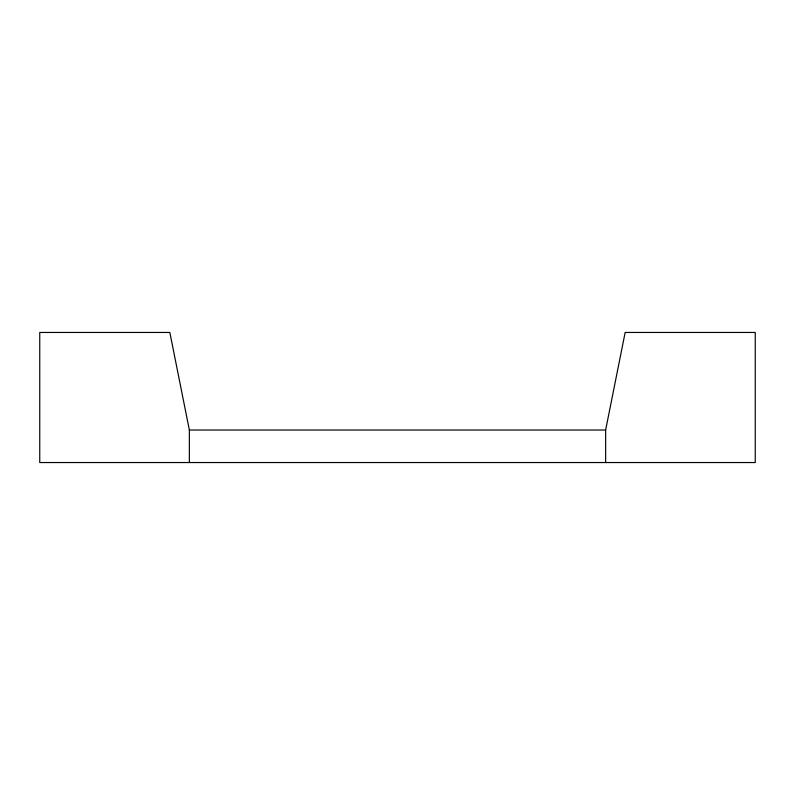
<?xml version="1.0" encoding="UTF-8"?>
<svg xmlns="http://www.w3.org/2000/svg" width="795" height="795" viewBox="0 0 795 795"><rect width="100%" height="100%" fill="white"/><g stroke="black" fill="none" stroke-linecap="round" stroke-linejoin="round"><path stroke-width="1.19" d="M605.641 462.541L605.641 430.025L625.158 332.459L755.25 332.459L755.25 462.541L39.75 462.541L39.75 332.459L169.842 332.459L189.359 430.025L189.359 462.541M189.359 430.025L605.641 430.025"/></g></svg>
